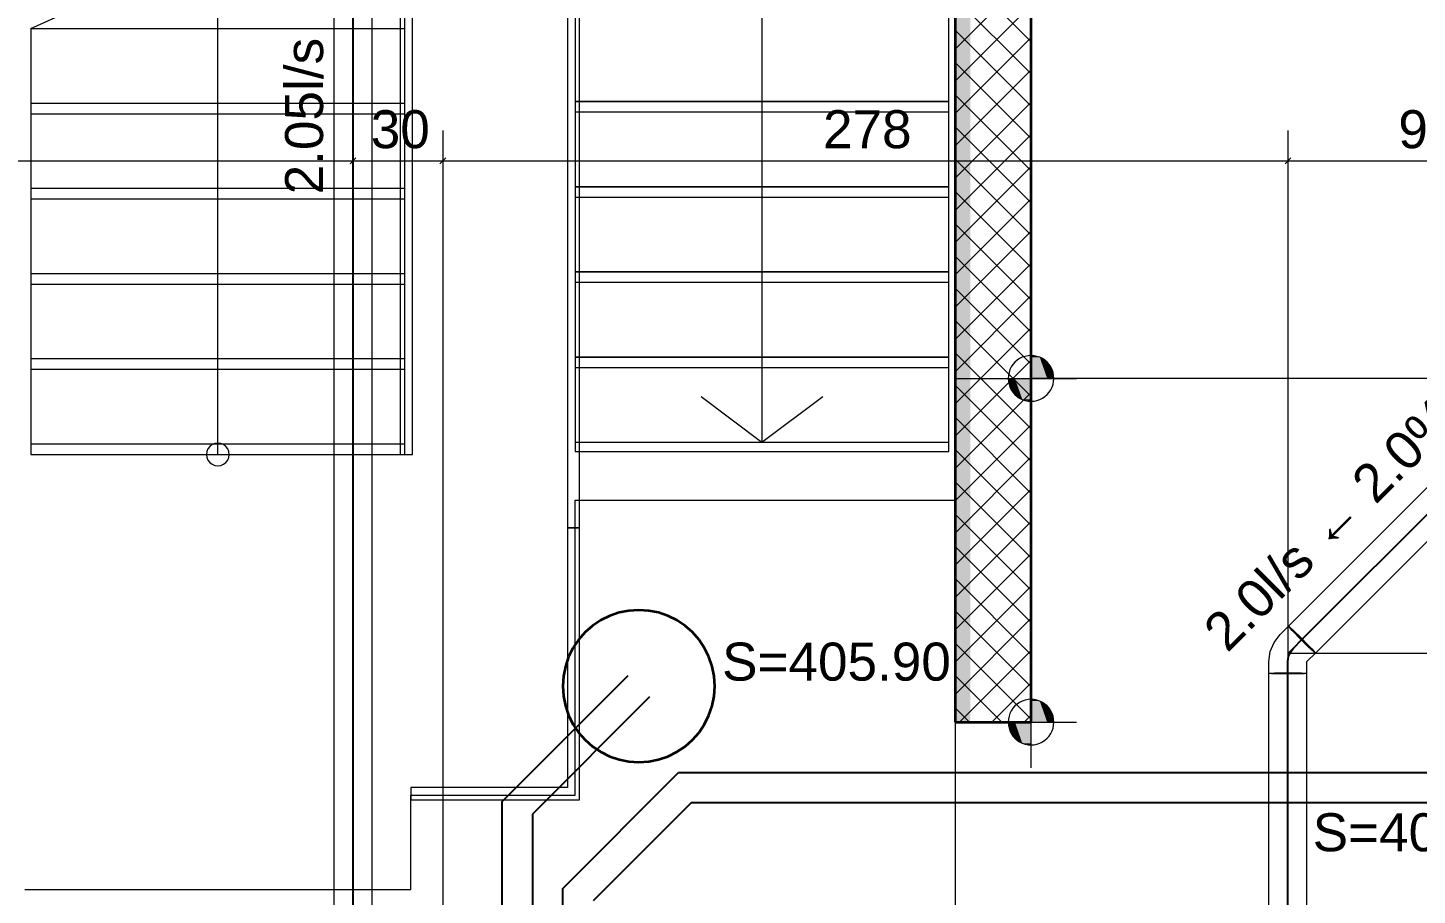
# Model space of a CAD drawing. Extents: x -1 to 1342, y -35 to 723.
# Drawn here: x 445.6 to 537, y 299 to 356.1 of the extents above; entities that cross this region are included whole.
import ezdxf
from ezdxf.lldxf.tags import DXFTag

# ---------------------------------------------------------------- set-up
doc = ezdxf.new("R2010")
doc.units = 0
doc.layers.get('0').update_dxf_attribs({"lineweight": 18})
for name, color, linetype, lineweight in [('-1._UG_3_015 Innenwände Bauteilschraffuren Neu', 7, 'Continuous', 25), ('-1._UG_3_015 Innenwände Neu', 7, 'Continuous', 25), ('-1._UG_3_035 Decken Neu', 7, 'Continuous', 25), ('-1._UG_3_050 Geländer Neu', 7, 'Continuous', 25), ('-1._UG_3_055 Treppen Neu', 7, 'Continuous', 25), ('-1._UG_3_111 Bemassung Ausführung Koten Neu', 7, 'Continuous', 25), ('-1._UG_3_260 Kennzeichnung Sichtbeton Neu', 7, 'Continuous', 25)]:
    doc.layers.add(name, color=color, linetype=linetype, lineweight=lineweight)
for name, color, linetype, lineweight, true_color in [('H_Erdsondenbohrung', 7, 'Continuous', 35, 0xff6600), ('H_Sole_RL', 7, 'Nova_107-A0SKLQJ9LL', 25, 0xaf5f5f), ('H_Sole_VL', 7, 'Continuous', 25, 0x6d3636), ('S_Schmutzwasser', 7, 'Continuous', 18, 0xcc6600), ('S_Schmutzwasser-A0SKLQJALL', 7, 'Continuous', 18, 0xcc6600), ('S_Schmutzwasser@DELETE-EINSTRICH', 7, 'Continuous', 18, 0xcc6600), ('S_T_Text_Grundleitungen', 2, 'Continuous', 18, 0xffff00), ('X_Mass', 7, 'Continuous', 18, 0x0080ff)]:
    doc.layers.add(name, color=color, linetype=linetype, lineweight=lineweight, true_color=true_color)
doc.styles.get("Standard").update_dxf_attribs({"font": 'arial.ttf'})
tags = doc.linetypes.add('Nova_107-A0SKLQJ9LL', pattern=[12, 4, -4, 4]).pattern_tags.tags
tags[8:9] = [DXFTag(74, 4), DXFTag(75, 0), DXFTag(340, '0'), DXFTag(46, 0.0), DXFTag(50, 0.0), DXFTag(44, 0.0), DXFTag(45, 0.0)]
tags[6:7] = [DXFTag(74, 4), DXFTag(75, 0), DXFTag(340, '0'), DXFTag(46, 0.0), DXFTag(50, 0.0), DXFTag(44, 0.0), DXFTag(45, 0.0)]
tags[4:5] = [DXFTag(74, 4), DXFTag(75, 0), DXFTag(340, '0'), DXFTag(46, 0.0), DXFTag(50, 0.0), DXFTag(44, 0.0), DXFTag(45, 0.0)]
tags = doc.linetypes.add('Strich 1_1mm', pattern=[0.002, 0.001, -0.001]).pattern_tags.tags
tags[6:7] = [DXFTag(74, 4), DXFTag(75, 0), DXFTag(340, '0'), DXFTag(46, 1.0), DXFTag(50, 0.0), DXFTag(44, 0.0), DXFTag(45, 0.0)]
tags[4:5] = [DXFTag(74, 4), DXFTag(75, 0), DXFTag(340, '0'), DXFTag(46, 1.0), DXFTag(50, 0.0), DXFTag(44, 0.0), DXFTag(45, 0.0)]
tags = doc.linetypes.add('Strich 2_1mm-A0SKLQRVLL', pattern=[0.003, 0.002, -0.001]).pattern_tags.tags
tags[6:7] = [DXFTag(74, 4), DXFTag(75, 0), DXFTag(340, '0'), DXFTag(46, 1.0), DXFTag(50, 0.0), DXFTag(44, 0.0), DXFTag(45, 0.0)]
tags[4:5] = [DXFTag(74, 4), DXFTag(75, 0), DXFTag(340, '0'), DXFTag(46, 1.0), DXFTag(50, 0.0), DXFTag(44, 0.0), DXFTag(45, 0.0)]
tags = doc.linetypes.add('Strich 3_1mm Kanten', pattern=[0.004, 0.003, -0.001]).pattern_tags.tags
tags[6:7] = [DXFTag(74, 4), DXFTag(75, 0), DXFTag(340, '0'), DXFTag(46, 1.0), DXFTag(50, 0.0), DXFTag(44, 0.0), DXFTag(45, 0.0)]
tags[4:5] = [DXFTag(74, 4), DXFTag(75, 0), DXFTag(340, '0'), DXFTag(46, 1.0), DXFTag(50, 0.0), DXFTag(44, 0.0), DXFTag(45, 0.0)]
tags = doc.linetypes.add('Strichpunkt 3_1_1mm Achsen', pattern=[0.005, 0.003, -0.001, 0, -0.001]).pattern_tags.tags
tags[10:11] = [DXFTag(74, 4), DXFTag(75, 0), DXFTag(340, '0'), DXFTag(46, 1.0), DXFTag(50, 0.0), DXFTag(44, 0.0), DXFTag(45, 0.0)]
tags[8:9] = [DXFTag(74, 4), DXFTag(75, 0), DXFTag(340, '0'), DXFTag(46, 1.0), DXFTag(50, 0.0), DXFTag(44, 0.0), DXFTag(45, 0.0)]
tags[6:7] = [DXFTag(74, 4), DXFTag(75, 0), DXFTag(340, '0'), DXFTag(46, 1.0), DXFTag(50, 0.0), DXFTag(44, 0.0), DXFTag(45, 0.0)]
tags[4:5] = [DXFTag(74, 4), DXFTag(75, 0), DXFTag(340, '0'), DXFTag(46, 1.0), DXFTag(50, 0.0), DXFTag(44, 0.0), DXFTag(45, 0.0)]
tags = doc.linetypes.add('STRICHPUNKT2', pattern=[12.7, 6.35, -3.175, 0, -3.175]).pattern_tags.tags
tags[10:11] = [DXFTag(74, 4), DXFTag(75, 0), DXFTag(340, '0'), DXFTag(46, 0.0), DXFTag(50, 0.0), DXFTag(44, 0.0), DXFTag(45, 0.0)]
tags[8:9] = [DXFTag(74, 4), DXFTag(75, 0), DXFTag(340, '0'), DXFTag(46, 0.0), DXFTag(50, 0.0), DXFTag(44, 0.0), DXFTag(45, 0.0)]
tags[6:7] = [DXFTag(74, 4), DXFTag(75, 0), DXFTag(340, '0'), DXFTag(46, 0.0), DXFTag(50, 0.0), DXFTag(44, 0.0), DXFTag(45, 0.0)]
tags[4:5] = [DXFTag(74, 4), DXFTag(75, 0), DXFTag(340, '0'), DXFTag(46, 0.0), DXFTag(50, 0.0), DXFTag(44, 0.0), DXFTag(45, 0.0)]
tags = doc.linetypes.add('Unsichtbare Linie', pattern='A,0,[1,5773_032 -1.UG1.shx,S=10,R=0,X=0,Y=0],-10,0', length=10).pattern_tags.tags
tags[14:15] = [DXFTag(74, 4), DXFTag(75, 0), DXFTag(340, '0'), DXFTag(46, 1.0), DXFTag(50, 0.0), DXFTag(44, 0.0), DXFTag(45, 0.0)]
tags[12:13] = [DXFTag(74, 4), DXFTag(75, 0), DXFTag(340, '0'), DXFTag(46, 1.0), DXFTag(50, 0.0), DXFTag(44, 0.0), DXFTag(45, 0.0)]

# ---------------------------------------------------------------- blocks, each defined once
blk = doc.blocks.new('Abwasserleitung-A0SKLQI3LL', base_point=(528.544, 280.719))
at = {"color": 0, "linetype": 'ByBlock', "lineweight": -2, "ltscale": 0.18}
for p, q in [((545.757, 332.144), (528.544, 314.931)), ((528.544, 314.931), (528.544, 280.719))]:
    blk.add_line(p, q, dxfattribs=at)
blk = doc.blocks.new('Referenz-A0SKLQJBLL', base_point=(90.892, 84.228))
at = {"layer": 'H_Erdsondenbohrung', "linetype": 'Continuous', "ltscale": 0.35}
for p, q in [((483.922, 317.416), (483.335, 317.127)), ((484.541, 317.627), (483.922, 317.416)), ((485.182, 317.754), (484.541, 317.627)), ((485.835, 317.797), (485.182, 317.754)), ((486.488, 317.754), (485.835, 317.797)), ((487.129, 317.627), (486.488, 317.754)), ((487.748, 317.416), (487.129, 317.627)), ((488.335, 317.127), (487.748, 317.416)), ((482.299, 316.332), (481.868, 315.841)), ((482.791, 316.764), (482.299, 316.332)), ((483.335, 317.127), (482.791, 316.764)), ((488.879, 316.764), (488.335, 317.127)), ((489.371, 316.332), (488.879, 316.764)), ((489.802, 315.841), (489.371, 316.332)), ((481.868, 315.841), (481.505, 315.297)), ((490.165, 315.297), (489.802, 315.841)), ((481.216, 314.71), (481.005, 314.091)), ((481.505, 315.297), (481.216, 314.71)), ((490.454, 314.71), (490.165, 315.297)), ((490.665, 314.091), (490.454, 314.71)), ((481.005, 314.091), (480.878, 313.45)), ((490.792, 313.45), (490.665, 314.091)), ((480.878, 313.45), (480.835, 312.797)), ((480.835, 312.797), (480.878, 312.144)), ((490.835, 312.797), (490.792, 313.45)), ((490.792, 312.144), (490.835, 312.797)), ((480.878, 312.144), (481.005, 311.503)), ((490.665, 311.503), (490.792, 312.144)), ((481.005, 311.503), (481.216, 310.884)), ((481.216, 310.884), (481.505, 310.297)), ((490.165, 310.297), (490.454, 310.884)), ((490.454, 310.884), (490.665, 311.503)), ((481.505, 310.297), (481.868, 309.753)), ((489.802, 309.753), (490.165, 310.297)), ((481.868, 309.753), (482.299, 309.261)), ((482.299, 309.261), (482.791, 308.83)), ((488.879, 308.83), (489.371, 309.261)), ((489.371, 309.261), (489.802, 309.753)), ((482.791, 308.83), (483.335, 308.467)), ((483.335, 308.467), (483.922, 308.178)), ((483.922, 308.178), (484.541, 307.967)), ((487.129, 307.967), (487.748, 308.178)), ((487.748, 308.178), (488.335, 308.467)), ((488.335, 308.467), (488.879, 308.83)), ((484.541, 307.967), (485.182, 307.84)), ((485.182, 307.84), (485.835, 307.797)), ((485.835, 307.797), (486.488, 307.84)), ((486.488, 307.84), (487.129, 307.967))]:
    blk.add_line(p, q, dxfattribs=at)
at = {"layer": 'H_Sole_RL', "linetype": 'Nova_107-A0SKLQJ9LL', "lineweight": -2, "ltscale": 0.25}
for p, q in [((486.542, 312.09), (478.839, 304.386)), ((478.839, 304.386), (478.839, 144.31)), ((489.28, 305.111), (482.839, 298.67)), ((563.284, 305.111), (489.28, 305.111))]:
    blk.add_line(p, q, dxfattribs=at)
at = {"layer": 'H_Sole_VL', "linetype": 'Continuous', "lineweight": -2, "ltscale": 0.25}
for p, q in [((476.839, 305.215), (485.128, 313.504)), ((480.839, 299.498), (488.452, 307.111)), ((488.452, 307.111), (561.284, 307.111)), ((476.839, 145.61), (476.839, 305.215)), ((480.839, 143.01), (480.839, 299.498))]:
    blk.add_line(p, q, dxfattribs=at)
at = {"layer": 'S_Schmutzwasser-A0SKLQJALL', "color": 1, "linetype": 'Continuous', "ltscale": 0.18, "true_color": 0xff0000, "char_height": 2.5, "attachment_point": 1}
for s, insert in [('{\\fArial;S=405.90}', (491.317, 315.657)), ('{\\fArial;S=405.89}', (530.171, 304.436))]:
    blk.add_mtext(s, dxfattribs=dict(at, insert=insert))
blk = doc.blocks.new('Rohr-A0SKLQK9LL', base_point=(527.294, 279.432))
at = {"color": 0, "linetype": 'ByBlock', "lineweight": -2, "ltscale": 0.18}
for p, q in [((527.294, 313.632), (527.337, 313.641)), ((527.337, 313.622), (527.294, 313.632)), ((527.294, 279.469), (527.294, 313.632)), ((527.337, 313.641), (527.462, 313.651)), ((527.462, 313.613), (527.337, 313.622)), ((527.462, 313.651), (527.66, 313.658)), ((527.66, 313.605), (527.462, 313.613)), ((527.66, 313.658), (527.919, 313.664)), ((527.919, 313.599), (527.66, 313.605)), ((527.919, 313.664), (528.221, 313.668)), ((528.221, 313.596), (527.919, 313.599)), ((528.221, 313.668), (528.544, 313.669)), ((528.544, 313.594), (528.221, 313.596)), ((528.544, 313.669), (528.868, 313.668)), ((528.868, 313.596), (528.544, 313.594)), ((528.868, 313.668), (529.169, 313.664)), ((529.169, 313.599), (528.868, 313.596)), ((529.169, 313.664), (529.428, 313.658)), ((529.428, 313.605), (529.169, 313.599)), ((529.428, 313.658), (529.627, 313.651)), ((529.627, 313.613), (529.428, 313.605)), ((529.627, 313.651), (529.752, 313.641)), ((529.752, 313.622), (529.627, 313.613)), ((529.752, 313.641), (529.794, 313.632)), ((529.794, 313.632), (529.752, 313.622)), ((529.794, 279.469), (529.794, 313.632)), ((527.294, 279.469), (527.337, 279.479)), ((527.337, 279.46), (527.294, 279.469)), ((527.337, 279.479), (527.462, 279.488)), ((527.462, 279.451), (527.337, 279.46)), ((527.462, 279.488), (527.66, 279.496)), ((527.66, 279.443), (527.462, 279.451)), ((527.66, 279.496), (527.919, 279.502)), ((527.919, 279.437), (527.66, 279.443)), ((527.919, 279.502), (528.221, 279.506)), ((528.221, 279.433), (527.919, 279.437)), ((528.221, 279.506), (528.544, 279.507)), ((528.544, 279.432), (528.221, 279.433)), ((528.544, 279.507), (528.868, 279.506)), ((528.868, 279.433), (528.544, 279.432)), ((528.868, 279.506), (529.169, 279.502)), ((529.169, 279.437), (528.868, 279.433)), ((529.169, 279.502), (529.428, 279.496)), ((529.428, 279.443), (529.169, 279.437)), ((529.428, 279.496), (529.627, 279.488)), ((529.627, 279.451), (529.428, 279.443)), ((529.627, 279.488), (529.752, 279.479)), ((529.752, 279.46), (529.627, 279.451)), ((529.752, 279.479), (529.794, 279.469)), ((529.794, 279.469), (529.752, 279.46))]:
    blk.add_line(p, q, dxfattribs=at)
at = {"color": 0, "linetype": 'STRICHPUNKT2', "lineweight": 25, "ltscale": 0.25}
blk.add_line((528.544, 279.469), (528.544, 313.632), dxfattribs=at)
blk = doc.blocks.new('Bogen 45°-A0SKLQKBLL', base_point=(527.294, 313.595))
at = {"color": 0, "linetype": 'ByBlock', "lineweight": -2, "ltscale": 0.18}
for p, q in [((528.026, 316.181), (528.579, 316.734)), ((528.579, 316.733), (528.613, 316.713)), ((528.605, 316.693), (528.579, 316.733)), ((528.689, 316.596), (528.605, 316.693)), ((528.613, 316.713), (528.705, 316.634)), ((528.827, 316.448), (528.689, 316.596)), ((528.705, 316.634), (528.849, 316.501)), ((529.007, 316.259), (528.827, 316.448)), ((528.849, 316.501), (529.034, 316.324)), ((529.034, 316.324), (529.249, 316.115)), ((527.379, 315.061), (527.629, 315.663)), ((527.629, 315.663), (528.026, 316.18)), ((529.219, 316.042), (529.007, 316.259)), ((529.447, 315.812), (529.219, 316.042)), ((529.249, 316.115), (529.478, 315.887)), ((529.677, 315.585), (529.447, 315.812)), ((529.478, 315.887), (529.707, 315.657)), ((529.891, 315.375), (529.677, 315.585)), ((529.707, 315.657), (529.918, 315.44)), ((530.077, 315.198), (529.891, 315.375)), ((529.918, 315.44), (530.099, 315.251)), ((527.294, 314.414), (527.379, 315.061)), ((529.794, 314.413), (530.347, 314.966)), ((530.221, 315.066), (530.077, 315.198)), ((530.099, 315.251), (530.236, 315.103)), ((530.313, 314.987), (530.221, 315.066)), ((530.236, 315.103), (530.321, 315.006)), ((530.347, 314.966), (530.313, 314.987)), ((530.321, 315.006), (530.347, 314.966)), ((527.294, 313.632), (527.294, 314.414)), ((527.294, 313.633), (527.341, 313.642)), ((527.333, 313.623), (527.294, 313.633)), ((527.454, 313.614), (527.333, 313.623)), ((527.341, 313.642), (527.47, 313.651)), ((527.649, 313.606), (527.454, 313.614)), ((527.47, 313.651), (527.671, 313.659)), ((527.906, 313.6), (527.649, 313.606)), ((527.671, 313.659), (527.933, 313.665)), ((528.206, 313.596), (527.906, 313.6)), ((527.933, 313.665), (528.236, 313.669)), ((528.529, 313.595), (528.206, 313.596)), ((528.236, 313.669), (528.56, 313.67)), ((528.853, 313.596), (528.529, 313.595)), ((528.56, 313.67), (528.883, 313.668)), ((529.156, 313.6), (528.853, 313.596)), ((528.883, 313.668), (529.183, 313.665)), ((529.417, 313.605), (529.156, 313.6)), ((529.183, 313.665), (529.439, 313.658)), ((529.619, 313.613), (529.417, 313.605)), ((529.439, 313.658), (529.634, 313.651)), ((529.748, 313.622), (529.619, 313.613)), ((529.634, 313.651), (529.756, 313.642)), ((529.794, 313.632), (529.748, 313.622)), ((529.756, 313.642), (529.794, 313.632)), ((529.794, 313.632), (529.794, 314.414))]:
    blk.add_line(p, q, dxfattribs=at)
at = {"color": 0, "linetype": 'STRICHPUNKT2', "lineweight": 25, "ltscale": 0.25}
for p, q in [((528.91, 315.297), (529.463, 315.85)), ((528.544, 314.414), (528.587, 314.737)), ((528.587, 314.737), (528.712, 315.038)), ((528.712, 315.038), (528.91, 315.297)), ((528.544, 313.632), (528.544, 314.414))]:
    blk.add_line(p, q, dxfattribs=at)
blk = doc.blocks.new('Rohr-A0SKLQKDLL', base_point=(528.579, 314.966))
at = {"color": 0, "linetype": 'ByBlock', "lineweight": -2, "ltscale": 0.18}
for p, q in [((528.579, 316.734), (543.558, 331.713)), ((543.581, 331.676), (543.558, 331.713)), ((543.558, 331.713), (543.595, 331.69)), ((543.663, 331.581), (543.581, 331.676)), ((543.595, 331.69), (543.69, 331.608)), ((543.798, 331.435), (543.663, 331.581)), ((543.69, 331.608), (543.836, 331.473)), ((543.977, 331.248), (543.798, 331.435)), ((543.836, 331.473), (544.023, 331.294)), ((544.188, 331.032), (543.977, 331.248)), ((544.023, 331.294), (544.239, 331.083)), ((544.416, 330.803), (544.188, 331.032)), ((544.239, 331.083), (544.469, 330.856)), ((544.645, 330.575), (544.416, 330.803)), ((544.469, 330.856), (544.696, 330.626)), ((544.861, 330.364), (544.645, 330.575)), ((544.696, 330.626), (544.907, 330.41)), ((545.048, 330.185), (544.861, 330.364)), ((544.907, 330.41), (545.086, 330.223)), ((545.194, 330.05), (545.048, 330.185)), ((545.086, 330.223), (545.221, 330.077)), ((545.289, 329.968), (545.194, 330.05)), ((545.221, 330.077), (545.303, 329.982)), ((545.303, 329.982), (545.326, 329.945)), ((530.347, 314.966), (545.326, 329.945)), ((545.326, 329.945), (545.289, 329.968)), ((528.602, 316.697), (528.579, 316.734)), ((528.579, 316.734), (528.616, 316.711)), ((528.684, 316.602), (528.602, 316.697)), ((528.616, 316.711), (528.711, 316.629)), ((528.819, 316.456), (528.684, 316.602)), ((528.711, 316.629), (528.857, 316.494)), ((528.998, 316.269), (528.819, 316.456)), ((528.857, 316.494), (529.044, 316.315)), ((529.209, 316.053), (528.998, 316.269)), ((529.044, 316.315), (529.26, 316.104)), ((529.437, 315.824), (529.209, 316.053)), ((529.26, 316.104), (529.49, 315.877)), ((529.666, 315.596), (529.437, 315.824)), ((529.49, 315.877), (529.717, 315.647)), ((529.882, 315.385), (529.666, 315.596)), ((529.717, 315.647), (529.928, 315.431)), ((530.069, 315.206), (529.882, 315.385)), ((529.928, 315.431), (530.107, 315.244)), ((530.215, 315.071), (530.069, 315.206)), ((530.107, 315.244), (530.242, 315.098)), ((530.31, 314.989), (530.215, 315.071)), ((530.242, 315.098), (530.324, 315.003)), ((530.347, 314.966), (530.31, 314.989)), ((530.324, 315.003), (530.347, 314.966))]:
    blk.add_line(p, q, dxfattribs=at)
at = {"color": 0, "linetype": 'STRICHPUNKT2', "lineweight": 25, "ltscale": 0.25}
blk.add_line((529.463, 315.85), (544.442, 330.829), dxfattribs=at)
blk = doc.blocks.new('Abwasserleitung-A0SKLQMHLL', base_point=(467.04, 287.884))
at = {"color": 0, "linetype": 'ByBlock', "lineweight": -2, "ltscale": 0.18}
blk.add_line((467.04, 387.127), (467.04, 293.775), dxfattribs=at)
blk = doc.blocks.new('Rohr-A0SKLQOBLL', base_point=(465.79, 295.012))
at = {"color": 0, "linetype": 'ByBlock', "lineweight": -2, "ltscale": 0.18}
for p, q in [((465.79, 385.177), (465.833, 385.18)), ((465.833, 385.174), (465.79, 385.177)), ((465.79, 295.025), (465.79, 385.177)), ((465.833, 385.18), (465.958, 385.183)), ((465.958, 385.171), (465.833, 385.174)), ((465.958, 385.183), (466.156, 385.186)), ((466.156, 385.168), (465.958, 385.171)), ((466.156, 385.186), (466.415, 385.188)), ((466.415, 385.166), (466.156, 385.168)), ((466.415, 385.188), (466.717, 385.189)), ((466.717, 385.165), (466.415, 385.166)), ((466.717, 385.189), (467.04, 385.19)), ((467.04, 385.165), (466.717, 385.165)), ((467.04, 385.19), (467.364, 385.189)), ((467.364, 385.165), (467.04, 385.165)), ((467.364, 385.189), (467.665, 385.188)), ((467.665, 385.166), (467.364, 385.165)), ((467.665, 385.188), (467.924, 385.186)), ((467.924, 385.168), (467.665, 385.166)), ((467.924, 385.186), (468.123, 385.183)), ((468.123, 385.171), (467.924, 385.168)), ((468.123, 385.183), (468.248, 385.18)), ((468.248, 385.174), (468.123, 385.171)), ((468.248, 385.18), (468.29, 385.177)), ((468.29, 385.177), (468.248, 385.174)), ((468.29, 295.025), (468.29, 385.177)), ((465.79, 295.025), (465.833, 295.028)), ((465.833, 295.022), (465.79, 295.025)), ((465.833, 295.028), (465.958, 295.031)), ((465.958, 295.019), (465.833, 295.022)), ((465.958, 295.031), (466.156, 295.034)), ((466.156, 295.016), (465.958, 295.019)), ((466.156, 295.034), (466.415, 295.036)), ((466.415, 295.014), (466.156, 295.016)), ((466.415, 295.036), (466.717, 295.037)), ((466.717, 295.013), (466.415, 295.014)), ((466.717, 295.037), (467.04, 295.037)), ((467.04, 295.012), (466.717, 295.013)), ((467.04, 295.037), (467.364, 295.037)), ((467.364, 295.013), (467.04, 295.012)), ((467.364, 295.037), (467.665, 295.036)), ((467.665, 295.014), (467.364, 295.013)), ((467.665, 295.036), (467.924, 295.034)), ((467.924, 295.016), (467.665, 295.014)), ((467.924, 295.034), (468.123, 295.031)), ((468.123, 295.019), (467.924, 295.016)), ((468.123, 295.031), (468.248, 295.028)), ((468.248, 295.022), (468.123, 295.019)), ((468.248, 295.028), (468.29, 295.025)), ((468.29, 295.025), (468.248, 295.022))]:
    blk.add_line(p, q, dxfattribs=at)
at = {"color": 0, "linetype": 'STRICHPUNKT2', "lineweight": 25, "ltscale": 0.25}
blk.add_line((467.04, 295.025), (467.04, 385.177), dxfattribs=at)
blk = doc.blocks.new('Maß-A0SKLQPLLL', base_point=(467.04, 245.299))
at = {"color": 0, "linetype": 'ByBlock', "lineweight": -2, "ltscale": 0.18}
blk.add_line((600.141, 314.931), (528.544, 314.931), dxfattribs=at)
blk = doc.blocks.new('Maß-A0SKLQPNLL', base_point=(159.85, 287.879))
at = {"color": 0, "linetype": 'ByBlock', "lineweight": -2, "ltscale": 0.18}
for p, q in [((467.04, 349.328), (467.04, 333.628)), ((472.943, 349.328), (472.943, 287.879)), ((528.544, 349.328), (528.544, 314.931)), ((467.231, 347.519), (466.849, 347.137)), ((473.134, 347.519), (472.752, 347.137)), ((528.735, 347.519), (528.353, 347.137)), ((160.041, 347.328), (546.641, 347.328))]:
    blk.add_line(p, q, dxfattribs=at)
at = {"color": 0, "linetype": 'ByBlock', "lineweight": -2, "ltscale": 0.18, "char_height": 2.5, "attachment_point": 1}
for s, insert in [('{\\fArial;30}', (468.205, 350.662)), ('{\\fArial;278}', (497.956, 350.662)), ('{\\fArial;90}', (535.806, 350.662))]:
    blk.add_mtext(s, dxfattribs=dict(at, insert=insert))
blk = doc.blocks.new('Referenz-A0SKLQRXLL', base_point=(5, 5))
at = {"layer": '-1._UG_3_015 Innenwände Bauteilschraffuren Neu', "color": 0, "linetype": 'Continuous', "lineweight": 0, "ltscale": 0.0169}
for p, q in [((511.641, 355.166), (506.641, 360.166)), ((506.641, 354.68), (511.641, 359.68)), ((511.641, 353.045), (506.641, 358.045)), ((506.641, 352.559), (511.641, 357.559)), ((511.641, 350.924), (506.641, 355.924)), ((506.641, 350.438), (511.641, 355.438)), ((511.641, 348.802), (506.641, 353.802)), ((506.641, 348.317), (511.641, 353.317)), ((511.641, 346.681), (506.641, 351.681)), ((506.641, 346.195), (511.641, 351.195)), ((511.641, 344.56), (506.641, 349.56)), ((506.641, 344.074), (511.641, 349.074)), ((511.641, 342.438), (506.641, 347.438)), ((506.641, 341.953), (511.641, 346.953)), ((511.641, 340.317), (506.641, 345.317)), ((506.641, 339.831), (511.641, 344.831)), ((511.641, 338.196), (506.641, 343.196)), ((506.641, 337.71), (511.641, 342.71)), ((511.641, 336.074), (506.641, 341.074)), ((506.641, 335.589), (511.641, 340.589)), ((511.641, 333.953), (506.641, 338.953)), ((506.641, 333.467), (511.641, 338.467)), ((511.641, 331.832), (506.641, 336.832)), ((506.641, 331.346), (511.641, 336.346)), ((511.641, 329.71), (506.641, 334.71)), ((506.641, 329.225), (511.641, 334.225)), ((511.641, 327.589), (506.641, 332.589)), ((506.641, 327.103), (511.641, 332.103)), ((511.641, 325.468), (506.641, 330.468)), ((506.641, 324.982), (511.641, 329.982)), ((511.641, 323.347), (506.641, 328.347)), ((506.641, 322.861), (511.641, 327.861)), ((511.641, 321.225), (506.641, 326.225)), ((506.641, 320.739), (511.641, 325.739)), ((511.641, 319.104), (506.641, 324.104)), ((506.641, 318.618), (511.641, 323.618)), ((511.641, 316.983), (506.641, 321.983)), ((506.641, 316.497), (511.641, 321.497)), ((511.641, 314.861), (506.641, 319.861)), ((506.641, 314.375), (511.641, 319.375)), ((511.641, 312.74), (506.641, 317.74)), ((506.641, 312.254), (511.641, 317.254)), ((511.641, 310.619), (506.641, 315.619)), ((506.937, 310.428), (511.641, 315.133)), ((509.71, 310.428), (506.641, 313.497)), ((509.058, 310.428), (511.641, 313.011)), ((507.589, 310.428), (506.641, 311.376)), ((511.179, 310.428), (511.641, 310.89))]:
    blk.add_line(p, q, dxfattribs=at)
at = {"layer": '-1._UG_3_015 Innenwände Neu', "color": 0, "lineweight": 35}
for p, q in [((511.641, 310.428), (511.641, 401.648)), ((506.641, 390.028), (506.641, 310.428)), ((506.641, 310.428), (507.841, 310.428)), ((507.841, 310.428), (511.641, 310.428))]:
    blk.add_line(p, q, dxfattribs=at)
at = {"layer": '-1._UG_3_035 Decken Neu', "color": 0, "linetype": 'Strich 3_1mm Kanten', "lineweight": 13, "ltscale": 2197}
for p, q in [((506.641, 397.008), (506.641, 333.028)), ((506.641, 333.028), (506.641, 310.428)), ((506.641, 310.428), (506.641, 284.028))]:
    blk.add_line(p, q, dxfattribs=at)
at = {"layer": '-1._UG_3_035 Decken Neu', "color": 0, "linetype": 'Strich 3_1mm Kanten', "lineweight": 13, "ltscale": 16.9}
for p in [(506.641, 333.028), (546.641, 333.028)]:
    blk.add_line(p, (511.641, 333.028), dxfattribs=at)
at = {"layer": '-1._UG_3_035 Decken Neu', "color": 0, "linetype": 'Strichpunkt 3_1_1mm Achsen', "lineweight": 13, "ltscale": 2197}
for p, q in [((481.641, 305.628), (481.641, 325.028)), ((481.641, 325.028), (506.641, 325.028)), ((506.641, 325.028), (506.641, 277.028)), ((470.841, 299.428), (470.841, 305.628)), ((470.841, 305.628), (481.641, 305.628)), ((445.441, 299.428), (470.841, 299.428))]:
    blk.add_line(p, q, dxfattribs=at)
at = {"layer": '-1._UG_3_050 Geländer Neu', "color": 0, "linetype": 'Continuous', "lineweight": 13, "ltscale": 16.9}
for p, q in [((470.141, 368.028), (470.141, 328.028)), ((470.941, 328.028), (470.941, 368.028)), ((470.141, 328.028), (470.941, 328.028))]:
    blk.add_line(p, q, dxfattribs=at)
at = {"layer": '-1._UG_3_050 Geländer Neu', "color": 0, "linetype": 'Strich 1_1mm', "lineweight": 13, "ltscale": 2197}
for p, q in [((481.141, 368.028), (481.141, 323.207)), ((481.941, 323.207), (481.941, 368.028)), ((481.141, 323.207), (481.941, 323.207))]:
    blk.add_line(p, q, dxfattribs=at)
at = {"layer": '-1._UG_3_050 Geländer Neu', "color": 0, "linetype": 'Strich 1_1mm', "lineweight": 13, "ltscale": 16.9}
for p, q in [((481.941, 323.207), (481.141, 323.207)), ((481.141, 323.207), (481.141, 306.128)), ((481.941, 305.328), (481.941, 323.207)), ((481.141, 306.128), (470.841, 306.128)), ((470.841, 306.128), (470.841, 305.328)), ((470.841, 305.328), (481.941, 305.328))]:
    blk.add_line(p, q, dxfattribs=at)
at = {"layer": '-1._UG_3_055 Treppen Neu', "color": 0, "linetype": 'Strich 2_1mm-A0SKLQRVLL', "lineweight": 13, "ltscale": 16.9}
for p, q in [((481.641, 368.028), (481.641, 328.828)), ((506.241, 328.828), (506.241, 368.028)), ((445.841, 351.128), (470.441, 351.128)), ((506.241, 350.528), (481.641, 350.528)), ((445.841, 345.528), (470.441, 345.528)), ((506.241, 344.928), (481.641, 344.928)), ((445.841, 339.928), (470.441, 339.928)), ((506.241, 339.328), (481.641, 339.328)), ((445.841, 334.328), (470.441, 334.328)), ((506.241, 333.728), (481.641, 333.728)), ((489.941, 331.828), (493.941, 328.828)), ((493.941, 328.828), (497.941, 331.828)), ((445.841, 328.728), (470.441, 328.728)), ((481.641, 328.828), (506.241, 328.828))]:
    blk.add_line(p, q, dxfattribs=at)
at = {"layer": '-1._UG_3_055 Treppen Neu', "color": 0, "lineweight": 13}
for p, q in [((445.841, 356.028), (470.441, 367.228)), ((458.141, 333.628), (458.141, 361.628)), ((470.441, 356.028), (470.441, 361.628)), ((445.841, 356.028), (470.441, 356.028)), ((445.841, 356.028), (445.841, 350.428)), ((470.441, 350.428), (470.441, 356.028)), ((445.841, 350.428), (470.441, 350.428)), ((445.841, 350.428), (445.841, 344.828)), ((470.441, 344.828), (470.441, 350.428)), ((445.841, 344.828), (470.441, 344.828)), ((445.841, 344.828), (445.841, 339.228)), ((470.441, 339.228), (470.441, 344.828)), ((445.841, 339.228), (470.441, 339.228)), ((445.841, 339.228), (445.841, 333.628)), ((470.441, 333.628), (470.441, 339.228)), ((445.841, 333.628), (445.841, 328.028)), ((445.841, 333.628), (470.441, 333.628)), ((458.141, 328.028), (458.141, 333.628)), ((470.441, 328.028), (470.441, 333.628)), ((457.417, 328.222), (457.391, 328.028)), ((457.492, 328.403), (457.417, 328.222)), ((457.611, 328.559), (457.492, 328.403)), ((457.766, 328.678), (457.611, 328.559)), ((457.947, 328.753), (457.766, 328.678)), ((458.141, 328.778), (457.947, 328.753)), ((458.335, 328.753), (458.141, 328.778)), ((458.516, 328.678), (458.335, 328.753)), ((458.672, 328.559), (458.516, 328.678)), ((458.791, 328.403), (458.672, 328.559)), ((458.866, 328.222), (458.791, 328.403)), ((458.891, 328.028), (458.866, 328.222)), ((445.841, 328.028), (470.441, 328.028)), ((457.391, 328.028), (457.417, 327.834)), ((457.417, 327.834), (457.492, 327.653)), ((457.492, 327.653), (457.611, 327.498)), ((457.611, 327.498), (457.766, 327.379)), ((457.766, 327.379), (457.947, 327.304)), ((457.947, 327.304), (458.141, 327.278)), ((458.141, 327.278), (458.335, 327.304)), ((458.335, 327.304), (458.516, 327.379)), ((458.516, 327.379), (458.672, 327.498)), ((458.672, 327.498), (458.791, 327.653)), ((458.791, 327.653), (458.866, 327.834)), ((458.866, 327.834), (458.891, 328.028))]:
    blk.add_line(p, q, dxfattribs=at)
at = {"layer": '-1._UG_3_055 Treppen Neu', "color": 0, "linetype": 'Unsichtbare Linie', "lineweight": 13, "ltscale": 16.9}
for p, q in [((470.441, 328.028), (470.441, 367.228)), ((445.841, 356.028), (445.841, 328.028)), ((445.841, 328.028), (470.441, 328.028))]:
    blk.add_line(p, q, dxfattribs=at)
at = {"layer": '-1._UG_3_055 Treppen Neu', "color": 0, "linetype": 'Strichpunkt 3_1_1mm Achsen', "lineweight": 13, "ltscale": 16.9}
for p, q in [((493.941, 362.428), (493.941, 334.428)), ((481.641, 356.828), (481.641, 351.228)), ((506.241, 351.228), (506.241, 356.828)), ((481.641, 351.228), (481.641, 345.628)), ((481.641, 351.228), (506.241, 351.228)), ((506.241, 351.228), (481.641, 351.228)), ((506.241, 345.628), (506.241, 351.228)), ((506.241, 345.628), (481.641, 345.628)), ((481.641, 345.628), (481.641, 340.028)), ((481.641, 345.628), (506.241, 345.628)), ((506.241, 340.028), (506.241, 345.628)), ((481.641, 340.028), (481.641, 334.428)), ((506.241, 340.028), (481.641, 340.028)), ((481.641, 340.028), (506.241, 340.028)), ((506.241, 334.428), (506.241, 340.028)), ((481.641, 334.428), (506.241, 334.428)), ((506.241, 334.428), (481.641, 334.428)), ((481.641, 334.428), (481.641, 328.828)), ((493.941, 334.428), (493.941, 328.828)), ((506.241, 328.828), (506.241, 334.428)), ((481.641, 328.828), (481.641, 328.228)), ((481.641, 328.228), (506.241, 328.228)), ((506.241, 328.228), (506.241, 328.828))]:
    blk.add_line(p, q, dxfattribs=at)
at = {"layer": '-1._UG_3_111 Bemassung Ausführung Koten Neu', "color": 0, "lineweight": 13}
for p, q in [((511.641, 330.028), (511.641, 336.028)), ((511.641, 330.028), (511.641, 336.028)), ((508.641, 333.028), (514.641, 333.028)), ((508.641, 333.028), (514.641, 333.028)), ((511.641, 307.428), (511.641, 313.428)), ((511.641, 307.428), (511.641, 313.428)), ((508.641, 310.428), (514.641, 310.428)), ((508.641, 310.428), (514.641, 310.428))]:
    blk.add_line(p, q, dxfattribs=at)
at = {"layer": '-1._UG_3_111 Bemassung Ausführung Koten Neu', "color": 0, "linetype": 'Continuous', "lineweight": 13, "ltscale": 16.9}
for p, q in [((510.342, 333.778), (510.255, 333.602)), ((510.342, 333.778), (510.255, 333.602)), ((510.451, 333.941), (510.342, 333.778)), ((510.451, 333.941), (510.342, 333.778)), ((510.581, 334.089), (510.451, 333.941)), ((510.581, 334.089), (510.451, 333.941)), ((510.728, 334.218), (510.581, 334.089)), ((510.728, 334.218), (510.581, 334.089)), ((510.891, 334.327), (510.728, 334.218)), ((510.891, 334.327), (510.728, 334.218)), ((511.067, 334.414), (510.891, 334.327)), ((511.067, 334.414), (510.891, 334.327)), ((511.253, 334.477), (511.067, 334.414)), ((511.253, 334.477), (511.067, 334.414)), ((511.446, 334.515), (511.253, 334.477)), ((511.446, 334.515), (511.253, 334.477)), ((511.641, 334.528), (511.446, 334.515)), ((511.641, 334.528), (511.446, 334.515)), ((511.837, 334.515), (511.641, 334.528)), ((511.837, 334.515), (511.641, 334.528)), ((512.03, 334.477), (511.837, 334.515)), ((512.03, 334.477), (511.837, 334.515)), ((512.215, 334.414), (512.03, 334.477)), ((512.215, 334.414), (512.03, 334.477)), ((512.391, 334.327), (512.215, 334.414)), ((512.391, 334.327), (512.215, 334.414)), ((512.554, 334.218), (512.391, 334.327)), ((512.554, 334.218), (512.391, 334.327)), ((512.702, 334.089), (512.554, 334.218)), ((512.702, 334.089), (512.554, 334.218)), ((512.831, 333.941), (512.702, 334.089)), ((512.831, 333.941), (512.702, 334.089)), ((512.94, 333.778), (512.831, 333.941)), ((512.94, 333.778), (512.831, 333.941)), ((513.027, 333.602), (512.94, 333.778)), ((513.027, 333.602), (512.94, 333.778)), ((510.154, 333.224), (510.141, 333.028)), ((510.154, 333.224), (510.141, 333.028)), ((510.141, 333.028), (510.154, 332.832)), ((510.141, 333.028), (510.154, 332.832)), ((510.192, 333.416), (510.154, 333.224)), ((510.192, 333.416), (510.154, 333.224)), ((510.154, 332.832), (510.192, 332.64)), ((510.154, 332.832), (510.192, 332.64)), ((510.255, 333.602), (510.192, 333.416)), ((510.255, 333.602), (510.192, 333.416)), ((513.09, 333.416), (513.027, 333.602)), ((513.09, 333.416), (513.027, 333.602)), ((513.128, 333.224), (513.09, 333.416)), ((513.128, 333.224), (513.09, 333.416)), ((513.09, 332.64), (513.128, 332.832)), ((513.09, 332.64), (513.128, 332.832)), ((513.141, 333.028), (513.128, 333.224)), ((513.141, 333.028), (513.128, 333.224)), ((513.128, 332.832), (513.141, 333.028)), ((513.128, 332.832), (513.141, 333.028)), ((510.192, 332.64), (510.255, 332.454)), ((510.192, 332.64), (510.255, 332.454)), ((510.255, 332.454), (510.342, 332.278)), ((510.255, 332.454), (510.342, 332.278)), ((510.342, 332.278), (510.451, 332.115)), ((510.342, 332.278), (510.451, 332.115)), ((510.451, 332.115), (510.581, 331.968)), ((510.451, 332.115), (510.581, 331.968)), ((510.581, 331.968), (510.728, 331.838)), ((510.581, 331.968), (510.728, 331.838)), ((510.728, 331.838), (510.891, 331.729)), ((510.728, 331.838), (510.891, 331.729)), ((512.391, 331.729), (512.554, 331.838)), ((512.391, 331.729), (512.554, 331.838)), ((512.554, 331.838), (512.702, 331.968)), ((512.554, 331.838), (512.702, 331.968)), ((512.702, 331.968), (512.831, 332.115)), ((512.702, 331.968), (512.831, 332.115)), ((512.831, 332.115), (512.94, 332.278)), ((512.831, 332.115), (512.94, 332.278)), ((512.94, 332.278), (513.027, 332.454)), ((512.94, 332.278), (513.027, 332.454)), ((513.027, 332.454), (513.09, 332.64)), ((513.027, 332.454), (513.09, 332.64)), ((510.891, 331.729), (511.067, 331.642)), ((510.891, 331.729), (511.067, 331.642)), ((511.067, 331.642), (511.253, 331.579)), ((511.067, 331.642), (511.253, 331.579)), ((511.253, 331.579), (511.446, 331.541)), ((511.253, 331.579), (511.446, 331.541)), ((511.446, 331.541), (511.641, 331.528)), ((511.446, 331.541), (511.641, 331.528)), ((511.641, 331.528), (511.837, 331.541)), ((511.641, 331.528), (511.837, 331.541)), ((511.837, 331.541), (512.03, 331.579)), ((511.837, 331.541), (512.03, 331.579)), ((512.03, 331.579), (512.215, 331.642)), ((512.03, 331.579), (512.215, 331.642)), ((512.215, 331.642), (512.391, 331.729)), ((512.215, 331.642), (512.391, 331.729)), ((510.891, 311.727), (510.728, 311.618)), ((510.891, 311.727), (510.728, 311.618)), ((511.067, 311.814), (510.891, 311.727)), ((511.067, 311.814), (510.891, 311.727)), ((511.253, 311.877), (511.067, 311.814)), ((511.253, 311.877), (511.067, 311.814)), ((511.446, 311.915), (511.253, 311.877)), ((511.446, 311.915), (511.253, 311.877)), ((511.641, 311.928), (511.446, 311.915)), ((511.641, 311.928), (511.446, 311.915)), ((511.837, 311.915), (511.641, 311.928)), ((511.837, 311.915), (511.641, 311.928)), ((512.03, 311.877), (511.837, 311.915)), ((512.03, 311.877), (511.837, 311.915)), ((512.215, 311.814), (512.03, 311.877)), ((512.215, 311.814), (512.03, 311.877)), ((512.391, 311.727), (512.215, 311.814)), ((512.391, 311.727), (512.215, 311.814)), ((512.554, 311.618), (512.391, 311.727)), ((512.554, 311.618), (512.391, 311.727)), ((510.192, 310.816), (510.154, 310.624)), ((510.192, 310.816), (510.154, 310.624)), ((510.255, 311.002), (510.192, 310.816)), ((510.255, 311.002), (510.192, 310.816)), ((510.342, 311.178), (510.255, 311.002)), ((510.342, 311.178), (510.255, 311.002)), ((510.451, 311.341), (510.342, 311.178)), ((510.451, 311.341), (510.342, 311.178)), ((510.581, 311.489), (510.451, 311.341)), ((510.581, 311.489), (510.451, 311.341)), ((510.728, 311.618), (510.581, 311.489)), ((510.728, 311.618), (510.581, 311.489)), ((512.702, 311.489), (512.554, 311.618)), ((512.702, 311.489), (512.554, 311.618)), ((512.831, 311.341), (512.702, 311.489)), ((512.831, 311.341), (512.702, 311.489)), ((512.94, 311.178), (512.831, 311.341)), ((512.94, 311.178), (512.831, 311.341)), ((513.027, 311.002), (512.94, 311.178)), ((513.027, 311.002), (512.94, 311.178)), ((513.09, 310.816), (513.027, 311.002)), ((513.09, 310.816), (513.027, 311.002)), ((513.128, 310.624), (513.09, 310.816)), ((513.128, 310.624), (513.09, 310.816)), ((510.154, 310.624), (510.141, 310.428)), ((510.154, 310.624), (510.141, 310.428)), ((510.141, 310.428), (510.154, 310.232)), ((510.141, 310.428), (510.154, 310.232)), ((510.154, 310.232), (510.192, 310.04)), ((510.154, 310.232), (510.192, 310.04)), ((510.192, 310.04), (510.255, 309.854)), ((510.192, 310.04), (510.255, 309.854)), ((513.027, 309.854), (513.09, 310.04)), ((513.027, 309.854), (513.09, 310.04)), ((513.09, 310.04), (513.128, 310.232)), ((513.09, 310.04), (513.128, 310.232)), ((513.141, 310.428), (513.128, 310.624)), ((513.141, 310.428), (513.128, 310.624)), ((513.128, 310.232), (513.141, 310.428)), ((513.128, 310.232), (513.141, 310.428)), ((510.255, 309.854), (510.342, 309.678)), ((510.255, 309.854), (510.342, 309.678)), ((510.342, 309.678), (510.451, 309.515)), ((510.342, 309.678), (510.451, 309.515)), ((510.451, 309.515), (510.581, 309.368)), ((510.451, 309.515), (510.581, 309.368)), ((510.581, 309.368), (510.728, 309.238)), ((510.581, 309.368), (510.728, 309.238)), ((510.728, 309.238), (510.891, 309.129)), ((510.728, 309.238), (510.891, 309.129)), ((510.891, 309.129), (511.067, 309.042)), ((510.891, 309.129), (511.067, 309.042)), ((511.067, 309.042), (511.253, 308.979)), ((511.067, 309.042), (511.253, 308.979)), ((511.253, 308.979), (511.446, 308.941)), ((511.253, 308.979), (511.446, 308.941)), ((511.837, 308.941), (512.03, 308.979)), ((511.837, 308.941), (512.03, 308.979)), ((512.03, 308.979), (512.215, 309.042)), ((512.03, 308.979), (512.215, 309.042)), ((512.215, 309.042), (512.391, 309.129)), ((512.215, 309.042), (512.391, 309.129)), ((512.391, 309.129), (512.554, 309.238)), ((512.391, 309.129), (512.554, 309.238)), ((512.554, 309.238), (512.702, 309.368)), ((512.554, 309.238), (512.702, 309.368)), ((512.702, 309.368), (512.831, 309.515)), ((512.702, 309.368), (512.831, 309.515)), ((512.831, 309.515), (512.94, 309.678)), ((512.831, 309.515), (512.94, 309.678)), ((512.94, 309.678), (513.027, 309.854)), ((512.94, 309.678), (513.027, 309.854)), ((511.446, 308.941), (511.641, 308.928)), ((511.446, 308.941), (511.641, 308.928)), ((511.641, 308.928), (511.837, 308.941)), ((511.641, 308.928), (511.837, 308.941))]:
    blk.add_line(p, q, dxfattribs=at)
at = {"layer": '-1._UG_3_111 Bemassung Ausführung Koten Neu', "color": 0, "linetype": 'Continuous', "lineweight": 0, "ltscale": 0.0169}
for points in [[(511.641, 333.028), (512.215, 333.028), (511.641, 334.528)], [(511.685, 334.414), (512.215, 334.414), (511.641, 334.528)], [(512.215, 333.028), (512.215, 334.414), (511.685, 334.414)], [(512.215, 333.028), (512.702, 333.028), (512.215, 334.414)], [(512.33, 334.089), (512.702, 334.089), (512.215, 334.414)], [(512.702, 333.028), (512.702, 334.089), (512.33, 334.089)], [(512.702, 333.028), (513.027, 333.028), (512.702, 334.089)], [(512.851, 333.602), (513.027, 333.602), (512.702, 334.089)], [(510.255, 332.454), (510.255, 333.028), (510.141, 333.028)], [(510.255, 332.454), (510.431, 332.454), (510.255, 333.028)], [(510.581, 331.968), (510.581, 333.028), (510.255, 333.028)], [(510.581, 331.968), (510.953, 331.968), (510.581, 333.028)], [(511.067, 331.642), (511.067, 333.028), (510.581, 333.028)], [(511.067, 331.642), (511.598, 331.642), (511.067, 333.028)], [(511.641, 331.528), (511.641, 333.028), (511.067, 333.028)], [(513.027, 333.028), (513.027, 333.602), (512.851, 333.602)], [(513.027, 333.028), (513.141, 333.028), (513.027, 333.602)], [(510.581, 331.968), (510.431, 332.454), (510.255, 332.454)], [(511.067, 331.642), (510.953, 331.968), (510.581, 331.968)], [(511.641, 331.528), (511.598, 331.642), (511.067, 331.642)], [(511.641, 310.428), (512.215, 310.428), (511.641, 311.928)], [(511.685, 311.814), (512.215, 311.814), (511.641, 311.928)], [(512.215, 310.428), (512.215, 311.814), (511.685, 311.814)], [(512.215, 310.428), (512.702, 310.428), (512.215, 311.814)], [(512.33, 311.489), (512.702, 311.489), (512.215, 311.814)], [(512.702, 310.428), (512.702, 311.489), (512.33, 311.489)], [(512.702, 310.428), (513.027, 310.428), (512.702, 311.489)], [(512.851, 311.002), (513.027, 311.002), (512.702, 311.489)], [(513.027, 310.428), (513.027, 311.002), (512.851, 311.002)], [(513.027, 310.428), (513.141, 310.428), (513.027, 311.002)], [(510.255, 309.854), (510.255, 310.428), (510.141, 310.428)], [(510.255, 309.854), (510.431, 309.854), (510.255, 310.428)], [(510.581, 309.368), (510.581, 310.428), (510.255, 310.428)], [(510.581, 309.368), (510.953, 309.368), (510.581, 310.428)], [(511.067, 309.042), (511.067, 310.428), (510.581, 310.428)], [(511.067, 309.042), (511.598, 309.042), (511.067, 310.428)], [(511.641, 308.928), (511.641, 310.428), (511.067, 310.428)], [(510.581, 309.368), (510.431, 309.854), (510.255, 309.854)], [(511.067, 309.042), (510.953, 309.368), (510.581, 309.368)], [(511.641, 308.928), (511.598, 309.042), (511.067, 309.042)]]:
    blk.add_solid(points, dxfattribs=at)
at = {"layer": '-1._UG_3_260 Kennzeichnung Sichtbeton Neu', "color": 0, "linetype": 'Continuous', "lineweight": 0, "ltscale": 0.0169}
for points in [[(507.641, 310.428), (507.641, 394.028), (506.641, 394.028)], [(507.641, 310.428), (506.653, 393.028), (506.641, 393.028)], [(506.641, 310.428), (507.641, 310.428), (506.641, 393.028)]]:
    blk.add_solid(points, dxfattribs=at)

msp = doc.modelspace()

# ---------------------------------------------------------------- block references
at = {"color": 8, "lineweight": 25, "ltscale": 0.25, "true_color": 0x808080}
msp.add_blockref('Referenz-A0SKLQRXLL', (5, 5), dxfattribs=at)
at = {"color": 9, "lineweight": 25, "ltscale": 0.25, "true_color": 0xc0c0c0}
msp.add_blockref('Referenz-A0SKLQJBLL', (90.892, 84.228), dxfattribs=at)
at = {"layer": 'S_Schmutzwasser', "ltscale": 0.18}
for name, p in [('Rohr-A0SKLQOBLL', (465.79, 295.012)), ('Rohr-A0SKLQKDLL', (528.579, 314.966)), ('Bogen 45°-A0SKLQKBLL', (527.294, 313.595)), ('Rohr-A0SKLQK9LL', (527.294, 279.432))]:
    msp.add_blockref(name, p, dxfattribs=at)
at = {"layer": 'S_Schmutzwasser@DELETE-EINSTRICH', "ltscale": 0.18}
for name, p in [('Abwasserleitung-A0SKLQMHLL', (467.04, 287.884)), ('Abwasserleitung-A0SKLQI3LL', (528.544, 280.719))]:
    msp.add_blockref(name, p, dxfattribs=at)
at = {"layer": 'X_Mass', "ltscale": 0.18}
for name, p in [('Maß-A0SKLQPLLL', (467.04, 245.299)), ('Maß-A0SKLQPNLL', (159.85, 287.879))]:
    msp.add_blockref(name, p, dxfattribs=at)

# ---------------------------------------------------------------- texts
at = {"layer": 'S_T_Text_Grundleitungen', "color": 24, "ltscale": 0.18, "true_color": 0x993300, "char_height": 2.5, "attachment_point": 1}
for s, insert, rotation in [('{\\fArial;2.05l/s ← 2.0% PE125}', (462.567, 345.128), 90), ('{\\fArial;2.0l/s ← 2.0% PE125}', (522.787, 316.708), 45)]:
    msp.add_mtext(s, dxfattribs=dict(at, insert=insert, rotation=rotation))

doc.saveas('drawing.dxf')
